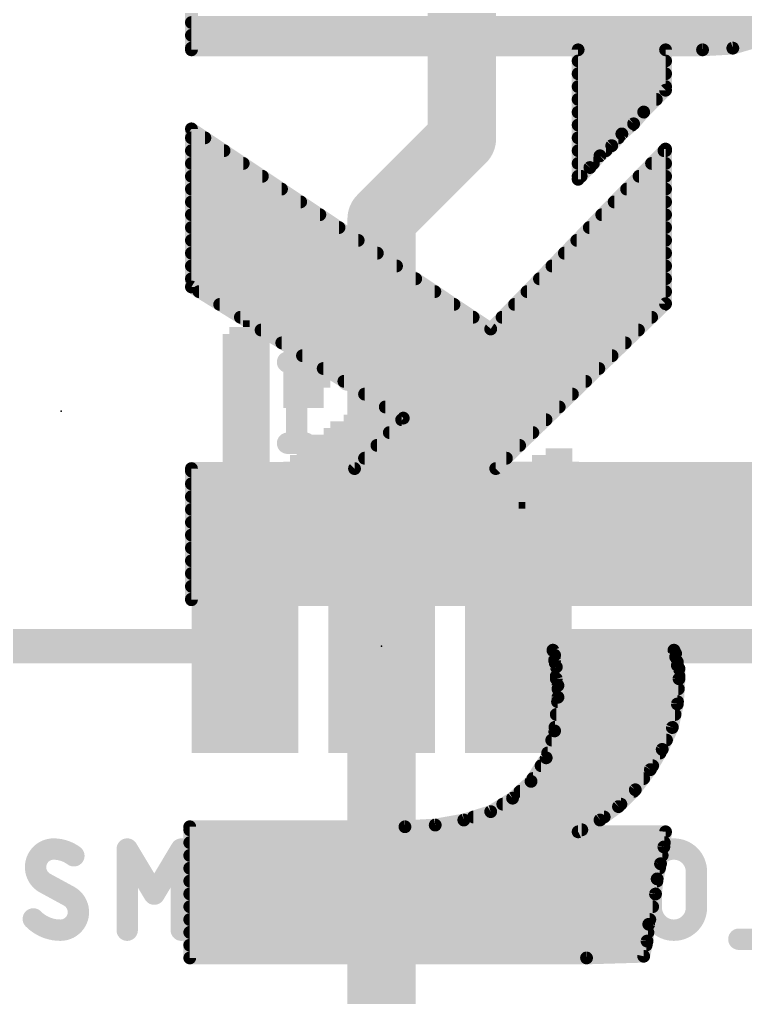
# Model space of a CAD drawing. Extents: x -33 to 53.6, y -13.2 to 65.9.
# Drawn here: x 9.28 to 13.59, y 23.31 to 29.13 of the extents above; entities that cross this region are included whole.
import ezdxf

# ---------------------------------------------------------------- set-up
doc = ezdxf.new("R2010")
doc.units = 0
for name, color, linetype in [('1', 12, 'CONTINUOUS'), ('21', 253, 'CONTINUOUS'), ('22', 253, 'CONTINUOUS'), ('23', 53, 'CONTINUOUS'), ('24', 53, 'CONTINUOUS'), ('25', 253, 'CONTINUOUS'), ('27', 253, 'CONTINUOUS')]:
    doc.layers.add(name, color=color, linetype=linetype)

# ---------------------------------------------------------------- blocks, each defined once
blk = doc.blocks.new('RECT')
blk.add_solid([(-0.5, -0.5), (0.5, -0.5), (-0.5, 0.5), (0.5, 0.5)])

msp = doc.modelspace()

# ---------------------------------------------------------------- linework, layer by layer
at = {"layer": '1'}
for points, const_width in [([(11.908, 35.56), (11.908, 28.418)], 0.4064), ([(11.908, 28.418), (11.43, 27.94)], 0.4064), ([(11.43, 27.94), (11.43, 25.4)], 0.4064), ([(11.43, 25.4), (11.43, 22.86)], 0.4064), ([(10.6172, 25.4), (8.47, 25.4)], 0.2032), ([(12.2428, 25.4), (14.39, 25.4)], 0.2032)]:
    msp.add_lwpolyline(points, dxfattribs=dict(at, const_width=const_width))
for points, const_width in [([(11.9798, 28.3462, 1), (11.8362, 28.4898)], 0.2032), ([(11.8064, 28.418, 1), (12.0096, 28.418)], 0.2032), ([(11.5316, 27.94, 1), (11.3284, 27.94)], 0.2032), ([(11.3582, 28.0118, 1), (11.5018, 27.8682)], 0.2032), ([(11.5316, 25.4, 1), (11.3284, 25.4)], 0.2032), ([(10.6172, 25.3492, 1), (10.6172, 25.4508)], 0.1016), ([(11.3284, 25.4, 1), (11.5316, 25.4)], 0.2032), ([(12.2428, 25.4508, 1), (12.2428, 25.3492)], 0.1016)]:
    msp.add_lwpolyline(points, format="xyb", dxfattribs=dict(at, const_width=const_width))
at = {"layer": '22', "const_width": 0.0762}
for points in [[(10.299, 29.726), (10.299, 28.946)], [(10.299, 29.1084), (13.8711, 29.1084)], [(10.299, 29.0322), (13.7414, 29.0322)], [(13.519, 28.956), (13.689, 29.006)], [(10.299, 28.956), (13.519, 28.956)], [(10.299, 28.946), (12.599, 28.946)], [(12.599, 28.946), (12.599, 28.176)], [(13.119, 28.706), (13.119, 28.946)], [(13.119, 28.946), (13.339, 28.946)], [(13.339, 28.946), (13.519, 28.956)], [(12.599, 28.8798), (13.119, 28.8798)], [(12.599, 28.8036), (13.119, 28.8036)], [(12.599, 28.7274), (13.119, 28.7274)], [(12.989, 28.576), (13.119, 28.706)], [(12.599, 28.6512), (13.0642, 28.6512)], [(12.599, 28.575), (12.9881, 28.575)], [(12.929, 28.506), (12.989, 28.576)], [(12.079, 27.286), (10.299, 28.476)], [(10.299, 28.476), (10.299, 27.536)], [(12.599, 28.4988), (12.9206, 28.4988)], [(12.859, 28.446), (12.929, 28.506)], [(10.299, 28.4226), (10.3789, 28.4226)], [(12.599, 28.4226), (12.8389, 28.4226)], [(12.799, 28.376), (12.859, 28.446)], [(10.299, 28.3464), (10.4929, 28.3464)], [(13.119, 28.356), (12.079, 27.286)], [(12.599, 28.3464), (12.7645, 28.3464)], [(12.729, 28.316), (12.799, 28.376)], [(13.1097, 28.3464), (13.119, 28.3464)], [(13.119, 27.436), (13.119, 28.356)], [(12.669, 28.246), (12.729, 28.316)], [(10.299, 28.2702), (10.6068, 28.2702)], [(12.599, 28.2702), (12.6897, 28.2702)], [(12.599, 28.176), (12.669, 28.246)], [(13.0356, 28.2702), (13.119, 28.2702)], [(10.299, 28.194), (10.7208, 28.194)], [(12.599, 28.194), (12.617, 28.194)], [(12.9615, 28.194), (13.119, 28.194)], [(10.299, 28.1178), (10.8348, 28.1178)], [(12.8875, 28.1178), (13.119, 28.1178)], [(10.299, 28.0416), (10.9488, 28.0416)], [(12.8134, 28.0416), (13.119, 28.0416)], [(10.299, 27.9654), (11.0628, 27.9654)], [(12.7394, 27.9654), (13.119, 27.9654)], [(10.299, 27.8892), (11.1767, 27.8892)], [(12.6653, 27.8892), (13.119, 27.8892)], [(10.299, 27.813), (11.2907, 27.813)], [(12.5912, 27.813), (13.119, 27.813)], [(10.299, 27.7368), (11.4047, 27.7368)], [(12.5172, 27.7368), (13.119, 27.7368)], [(10.299, 27.6606), (11.5187, 27.6606)], [(12.4431, 27.6606), (13.119, 27.6606)], [(10.299, 27.5844), (11.6327, 27.5844)], [(12.369, 27.5844), (13.119, 27.5844)], [(10.299, 27.536), (11.559, 26.756)], [(10.3439, 27.5082), (11.7466, 27.5082)], [(12.295, 27.5082), (13.119, 27.5082)], [(10.467, 27.432), (11.8606, 27.432)], [(12.109, 26.456), (13.119, 27.436)], [(12.2209, 27.432), (13.1149, 27.432)], [(10.5901, 27.3558), (11.9746, 27.3558)], [(12.1468, 27.3558), (13.0363, 27.3558)], [(10.7132, 27.2796), (12.9578, 27.2796)], [(10.8363, 27.2034), (12.8793, 27.2034)], [(10.9594, 27.1272), (12.8007, 27.1272)], [(11.0825, 27.051), (12.7222, 27.051)], [(11.2056, 26.9748), (12.6437, 26.9748)], [(11.3286, 26.8986), (12.5651, 26.8986)], [(11.4517, 26.8224), (12.4866, 26.8224)], [(11.559, 26.756), (11.269, 26.456)], [(11.5495, 26.7462), (12.4081, 26.7462)], [(11.4759, 26.67), (12.3296, 26.67)], [(11.4022, 26.5938), (12.251, 26.5938)], [(11.3285, 26.5176), (12.1725, 26.5176)], [(11.269, 26.456), (10.299, 26.456)], [(10.299, 26.456), (10.299, 25.676)], [(10.299, 26.4414), (14.191, 26.4414)], [(14.199, 26.456), (12.109, 26.456)], [(10.299, 26.3652), (14.1489, 26.3652)], [(10.299, 26.289), (14.1069, 26.289)], [(10.299, 26.2128), (14.0649, 26.2128)], [(10.299, 26.1366), (14.0229, 26.1366)], [(10.299, 26.0604), (13.9809, 26.0604)], [(10.299, 25.9842), (13.9389, 25.9842)], [(10.299, 25.908), (13.8969, 25.908)], [(10.299, 25.8318), (13.8549, 25.8318)], [(10.299, 25.7556), (13.8129, 25.7556)], [(10.299, 25.6794), (13.7709, 25.6794)], [(10.299, 25.676), (13.769, 25.676)], [(13.169, 25.376), (12.449, 25.376)], [(12.449, 25.376), (12.459, 25.346)], [(12.4495, 25.3746), (13.1697, 25.3746)], [(13.179, 25.356), (13.169, 25.376)], [(12.459, 25.346), (12.459, 25.316)], [(12.459, 25.316), (12.469, 25.276)], [(13.179, 25.336), (13.179, 25.356)], [(13.189, 25.306), (13.179, 25.336)], [(12.4634, 25.2984), (13.189, 25.2984)], [(12.469, 25.276), (12.469, 25.206)], [(13.189, 25.286), (13.189, 25.306)], [(13.199, 25.266), (13.189, 25.286)], [(13.199, 25.206), (13.199, 25.266)], [(12.469, 25.2222), (13.199, 25.2222)], [(12.469, 25.206), (12.479, 25.166)], [(13.189, 25.056), (13.199, 25.206)], [(12.479, 25.166), (12.479, 25.096)], [(12.479, 25.146), (13.195, 25.146)], [(12.479, 25.096), (12.459, 24.896)], [(12.4764, 25.0698), (13.1899, 25.0698)], [(13.159, 24.916), (13.189, 25.056)], [(12.4688, 24.9936), (13.1756, 24.9936)], [(12.4611, 24.9174), (13.1593, 24.9174)], [(13.099, 24.786), (13.159, 24.916)], [(12.459, 24.896), (12.409, 24.736)], [(12.4419, 24.8412), (13.1245, 24.8412)], [(12.409, 24.736), (12.319, 24.596)], [(12.4181, 24.765), (13.0868, 24.765)], [(13.029, 24.666), (13.099, 24.786)], [(12.3787, 24.6888), (13.0423, 24.6888)], [(12.939, 24.546), (13.029, 24.666)], [(12.319, 24.596), (12.209, 24.496)], [(12.3297, 24.6126), (12.989, 24.6126)], [(12.2534, 24.5364), (12.9294, 24.5364)], [(12.839, 24.446), (12.939, 24.546)], [(12.209, 24.496), (12.079, 24.416)], [(12.1508, 24.4602), (12.8532, 24.4602)], [(12.729, 24.366), (12.839, 24.446)], [(12.079, 24.416), (11.919, 24.366)], [(11.749, 24.336), (11.569, 24.326)], [(11.919, 24.366), (11.749, 24.336)], [(11.9766, 24.384), (12.7538, 24.384)], [(12.599, 24.296), (12.729, 24.366)], [(11.569, 24.326), (10.289, 24.326)], [(10.289, 24.326), (10.289, 23.546)], [(10.289, 24.3078), (12.6209, 24.3078)], [(13.119, 24.296), (12.599, 24.296)], [(13.109, 24.206), (13.119, 24.296)], [(10.289, 24.2316), (13.1118, 24.2316)], [(10.289, 24.1554), (13.0989, 24.1554)], [(13.089, 24.106), (13.109, 24.206)], [(13.069, 24.016), (13.089, 24.106)], [(10.289, 24.0792), (13.083, 24.0792)], [(10.289, 24.003), (13.0676, 24.003)], [(13.059, 23.926), (13.069, 24.016)], [(10.289, 23.9268), (13.0591, 23.9268)], [(13.019, 23.746), (13.059, 23.926)], [(10.289, 23.8506), (13.0422, 23.8506)], [(10.289, 23.7744), (13.0253, 23.7744)], [(13.009, 23.646), (13.019, 23.746)], [(10.289, 23.6982), (13.0142, 23.6982)], [(12.989, 23.556), (13.009, 23.646)], [(10.289, 23.622), (13.0037, 23.622)], [(10.289, 23.546), (12.649, 23.546)], [(12.649, 23.546), (12.989, 23.556)]]:
    msp.add_lwpolyline(points, dxfattribs=at)
at = {"layer": '22', "const_width": 0.0381}
for points in [[(10.299, 29.1275, 1), (10.299, 29.0894)], [(10.299, 29.0513, 1), (10.299, 29.0132)], [(10.299, 28.9751, 1), (10.299, 28.937)], [(10.299, 28.9651, 1), (10.299, 28.927)], [(10.28, 28.946, 1), (10.3181, 28.946)], [(12.6181, 28.946, 1), (12.58, 28.946)], [(12.599, 28.927, 1), (12.599, 28.9651)], [(13.138, 28.946, 1), (13.0999, 28.946)], [(13.119, 28.9651, 1), (13.119, 28.927)], [(13.3379, 28.965, 1), (13.3401, 28.927)], [(13.339, 28.927, 1), (13.339, 28.9651)], [(13.5136, 28.9743, 1), (13.5244, 28.9377)], [(13.5201, 28.937, 1), (13.5179, 28.975)], [(13.519, 28.937, 1), (13.519, 28.9751)], [(12.599, 28.8989, 1), (12.599, 28.8608)], [(13.119, 28.8608, 1), (13.119, 28.8989)], [(12.599, 28.8227, 1), (12.599, 28.7846)], [(13.119, 28.7846, 1), (13.119, 28.8227)], [(12.599, 28.7465, 1), (12.599, 28.7084)], [(13.1325, 28.6925, 1), (13.1055, 28.7195)], [(13.119, 28.7084, 1), (13.119, 28.7465)], [(12.599, 28.6703, 1), (12.599, 28.6322)], [(13.0642, 28.6322, 1), (13.0642, 28.6703)], [(13.0999, 28.706, 1), (13.138, 28.706)], [(12.599, 28.5941, 1), (12.599, 28.556)], [(13.0035, 28.5636, 1), (12.9745, 28.5884)], [(12.9881, 28.556, 1), (12.9881, 28.5941)], [(12.9755, 28.5895, 1), (13.0025, 28.5625)], [(10.3096, 28.4918, 1), (10.2884, 28.4602)], [(10.3181, 28.476, 1), (10.28, 28.476)], [(12.599, 28.5179, 1), (12.599, 28.4798)], [(12.9145, 28.5184, 1), (12.9435, 28.4936)], [(12.9414, 28.4915, 1), (12.9166, 28.5205)], [(12.9206, 28.4798, 1), (12.9206, 28.5179)], [(10.299, 28.4417, 1), (10.299, 28.4036)], [(10.3789, 28.4036, 1), (10.3789, 28.4417)], [(12.599, 28.4417, 1), (12.599, 28.4036)], [(12.8389, 28.4036, 1), (12.8389, 28.4417)], [(12.8466, 28.4605, 1), (12.8714, 28.4315)], [(12.8735, 28.4336, 1), (12.8445, 28.4584)], [(10.299, 28.3655, 1), (10.299, 28.3274)], [(10.4929, 28.3274, 1), (10.4929, 28.3655)], [(12.599, 28.3655, 1), (12.599, 28.3274)], [(12.7645, 28.3274, 1), (12.7645, 28.3655)], [(12.7845, 28.3884, 1), (12.8135, 28.3636)], [(12.8114, 28.3615, 1), (12.7866, 28.3905)], [(13.1097, 28.3655, 1), (13.1097, 28.3274)], [(13.138, 28.356, 1), (13.0999, 28.356)], [(13.1327, 28.3427, 1), (13.1053, 28.3693)], [(13.119, 28.3274, 1), (13.119, 28.3655)], [(12.7166, 28.3305, 1), (12.7414, 28.3015)], [(12.7435, 28.3036, 1), (12.7145, 28.3284)], [(10.299, 28.2893, 1), (10.299, 28.2512)], [(10.6068, 28.2512, 1), (10.6068, 28.2893)], [(12.599, 28.2893, 1), (12.599, 28.2512)], [(12.6545, 28.2584, 1), (12.6835, 28.2336)], [(12.6825, 28.2325, 1), (12.6555, 28.2595)], [(12.6897, 28.2512, 1), (12.6897, 28.2893)], [(13.0356, 28.2893, 1), (13.0356, 28.2512)], [(13.119, 28.2512, 1), (13.119, 28.2893)], [(10.299, 28.2131, 1), (10.299, 28.175)], [(10.7208, 28.175, 1), (10.7208, 28.2131)], [(12.599, 28.2131, 1), (12.599, 28.175)], [(12.5855, 28.1895, 1), (12.6125, 28.1625)], [(12.617, 28.175, 1), (12.617, 28.2131)], [(12.9615, 28.2131, 1), (12.9615, 28.175)], [(13.119, 28.175, 1), (13.119, 28.2131)], [(10.299, 28.1369, 1), (10.299, 28.0988)], [(10.8348, 28.0988, 1), (10.8348, 28.1369)], [(12.58, 28.176, 1), (12.6181, 28.176)], [(12.8875, 28.1369, 1), (12.8875, 28.0988)], [(13.119, 28.0988, 1), (13.119, 28.1369)], [(10.299, 28.0607, 1), (10.299, 28.0226)], [(10.9488, 28.0226, 1), (10.9488, 28.0607)], [(12.8134, 28.0607, 1), (12.8134, 28.0226)], [(13.119, 28.0226, 1), (13.119, 28.0607)], [(10.299, 27.9845, 1), (10.299, 27.9464)], [(11.0628, 27.9464, 1), (11.0628, 27.9845)], [(12.7394, 27.9845, 1), (12.7394, 27.9464)], [(13.119, 27.9464, 1), (13.119, 27.9845)], [(10.299, 27.9083, 1), (10.299, 27.8702)], [(11.1767, 27.8702, 1), (11.1767, 27.9083)], [(12.6653, 27.9083, 1), (12.6653, 27.8702)], [(13.119, 27.8702, 1), (13.119, 27.9083)], [(10.299, 27.8321, 1), (10.299, 27.794)], [(11.2907, 27.794, 1), (11.2907, 27.8321)], [(12.5912, 27.8321, 1), (12.5912, 27.794)], [(13.119, 27.794, 1), (13.119, 27.8321)], [(10.299, 27.7559, 1), (10.299, 27.7178)], [(11.4047, 27.7178, 1), (11.4047, 27.7559)], [(12.5172, 27.7559, 1), (12.5172, 27.7178)], [(13.119, 27.7178, 1), (13.119, 27.7559)], [(10.299, 27.6797, 1), (10.299, 27.6416)], [(11.5187, 27.6416, 1), (11.5187, 27.6797)], [(12.4431, 27.6797, 1), (12.4431, 27.6416)], [(13.119, 27.6416, 1), (13.119, 27.6797)], [(10.299, 27.6035, 1), (10.299, 27.5654)], [(11.6327, 27.5654, 1), (11.6327, 27.6035)], [(12.369, 27.6035, 1), (12.369, 27.5654)], [(13.119, 27.5654, 1), (13.119, 27.6035)], [(10.309, 27.5522, 1), (10.289, 27.5198)], [(10.28, 27.536, 1), (10.3181, 27.536)], [(10.3439, 27.5273, 1), (10.3439, 27.4892)], [(11.7466, 27.4892, 1), (11.7466, 27.5273)], [(12.295, 27.5273, 1), (12.295, 27.4892)], [(13.119, 27.4892, 1), (13.119, 27.5273)], [(10.467, 27.4511, 1), (10.467, 27.413)], [(11.8606, 27.413, 1), (11.8606, 27.4511)], [(12.2209, 27.4511, 1), (12.2209, 27.413)], [(13.0999, 27.436, 1), (13.138, 27.436)], [(13.1323, 27.4223, 1), (13.1057, 27.4497)], [(13.1149, 27.413, 1), (13.1149, 27.4511)], [(10.5901, 27.3749, 1), (10.5901, 27.3368)], [(11.9746, 27.3368, 1), (11.9746, 27.3749)], [(12.1468, 27.3749, 1), (12.1468, 27.3368)], [(13.0363, 27.3368, 1), (13.0363, 27.3749)], [(10.7132, 27.2987, 1), (10.7132, 27.2606)], [(12.0653, 27.2993, 1), (12.0927, 27.2727)], [(12.0684, 27.2702, 1), (12.0896, 27.3018)], [(12.9578, 27.2606, 1), (12.9578, 27.2987)], [(10.8363, 27.2225, 1), (10.8363, 27.1844)], [(12.8793, 27.1844, 1), (12.8793, 27.2225)], [(10.9594, 27.1463, 1), (10.9594, 27.1082)], [(12.8007, 27.1082, 1), (12.8007, 27.1463)], [(11.0825, 27.0701, 1), (11.0825, 27.032)], [(12.7222, 27.032, 1), (12.7222, 27.0701)], [(11.2056, 26.9939, 1), (11.2056, 26.9558)], [(12.6437, 26.9558, 1), (12.6437, 26.9939)], [(11.3286, 26.9177, 1), (11.3286, 26.8796)], [(12.5651, 26.8796, 1), (12.5651, 26.9177)], [(11.4517, 26.8415, 1), (11.4517, 26.8034)], [(12.4866, 26.8034, 1), (12.4866, 26.8415)], [(11.5495, 26.7653, 1), (11.5495, 26.7272)], [(11.5727, 26.7428, 1), (11.5453, 26.7692)], [(11.549, 26.7398, 1), (11.569, 26.7722)], [(12.4081, 26.7272, 1), (12.4081, 26.7653)], [(11.4759, 26.6891, 1), (11.4759, 26.651)], [(12.3296, 26.651, 1), (12.3296, 26.6891)], [(11.4022, 26.6129, 1), (11.4022, 26.5748)], [(12.251, 26.5748, 1), (12.251, 26.6129)], [(11.3285, 26.5367, 1), (11.3285, 26.4986)], [(12.1725, 26.4986, 1), (12.1725, 26.5367)], [(10.299, 26.475, 1), (10.299, 26.4369)], [(10.3181, 26.456, 1), (10.28, 26.456)], [(10.299, 26.4605, 1), (10.299, 26.4224)], [(11.2553, 26.4692, 1), (11.2827, 26.4428)], [(11.269, 26.4369, 1), (11.269, 26.475)], [(12.109, 26.475, 1), (12.109, 26.4369)], [(12.0957, 26.4697, 1), (12.1223, 26.4423)], [(10.299, 26.3843, 1), (10.299, 26.3462)], [(10.299, 26.3081, 1), (10.299, 26.27)], [(10.299, 26.2319, 1), (10.299, 26.1938)], [(10.299, 26.1557, 1), (10.299, 26.1176)], [(10.299, 26.0795, 1), (10.299, 26.0414)], [(10.299, 26.0033, 1), (10.299, 25.9652)], [(10.299, 25.9271, 1), (10.299, 25.889)], [(10.299, 25.8509, 1), (10.299, 25.8128)], [(10.299, 25.7747, 1), (10.299, 25.7366)], [(10.299, 25.6985, 1), (10.299, 25.6604)], [(10.299, 25.6951, 1), (10.299, 25.657)], [(10.28, 25.676, 1), (10.3181, 25.676)], [(12.449, 25.3951, 1), (12.449, 25.357)], [(12.4671, 25.382, 1), (12.4309, 25.37)], [(12.4495, 25.3937, 1), (12.4495, 25.3556)], [(13.186, 25.3845, 1), (13.152, 25.3675)], [(13.169, 25.357, 1), (13.169, 25.3951)], [(13.1697, 25.3556, 1), (13.1697, 25.3937)], [(12.4781, 25.346, 1), (12.44, 25.346)], [(12.4775, 25.3206, 1), (12.4405, 25.3114)], [(12.4409, 25.34, 1), (12.4771, 25.352)], [(13.1971, 25.342, 1), (13.1609, 25.33)], [(13.1981, 25.356, 1), (13.16, 25.356)], [(13.16, 25.336, 1), (13.1981, 25.336)], [(13.162, 25.3475, 1), (13.196, 25.3645)], [(12.44, 25.316, 1), (12.4781, 25.316)], [(12.4634, 25.3175, 1), (12.4634, 25.2794)], [(12.4881, 25.276, 1), (12.45, 25.276)], [(12.4505, 25.2714, 1), (12.4875, 25.2806)], [(13.2081, 25.306, 1), (13.17, 25.306)], [(13.206, 25.2945, 1), (13.172, 25.2775)], [(13.17, 25.286, 1), (13.2081, 25.286)], [(13.1709, 25.3, 1), (13.2071, 25.312)], [(13.218, 25.266, 1), (13.1799, 25.266)], [(13.189, 25.2794, 1), (13.189, 25.3175)], [(12.469, 25.2413, 1), (12.469, 25.2032)], [(12.4875, 25.2106, 1), (12.4505, 25.2014)], [(13.218, 25.2047, 1), (13.18, 25.2073)], [(13.182, 25.2575, 1), (13.216, 25.2745)], [(13.199, 25.2032, 1), (13.199, 25.2413)], [(12.45, 25.206, 1), (12.4881, 25.206)], [(12.479, 25.1651, 1), (12.479, 25.127)], [(12.4981, 25.166, 1), (12.46, 25.166)], [(12.4605, 25.1614, 1), (12.4975, 25.1706)], [(13.1799, 25.206, 1), (13.218, 25.206)], [(13.195, 25.127, 1), (13.195, 25.1651)], [(12.498, 25.0941, 1), (12.46, 25.0979)], [(12.4764, 25.0889, 1), (12.4764, 25.0508)], [(12.46, 25.096, 1), (12.4981, 25.096)], [(13.17, 25.0573, 1), (13.208, 25.0547)], [(13.2076, 25.052, 1), (13.1704, 25.06)], [(13.1899, 25.0508, 1), (13.1899, 25.0889)], [(12.4688, 25.0127, 1), (12.4688, 24.9746)], [(13.1756, 24.9746, 1), (13.1756, 25.0127)], [(12.4611, 24.9365, 1), (12.4611, 24.8984)], [(13.1763, 24.908, 1), (13.1417, 24.924)], [(13.1593, 24.8984, 1), (13.1593, 24.9365)], [(12.44, 24.8979, 1), (12.478, 24.8941)], [(12.4772, 24.8903, 1), (12.4408, 24.9017)], [(13.1404, 24.92, 1), (13.1776, 24.912)], [(12.4419, 24.8603, 1), (12.4419, 24.8222)], [(13.1245, 24.8222, 1), (13.1245, 24.8603)], [(12.425, 24.7257, 1), (12.393, 24.7463)], [(12.4181, 24.7841, 1), (12.4181, 24.746)], [(13.0817, 24.794, 1), (13.1163, 24.778)], [(13.1155, 24.7764, 1), (13.0825, 24.7956)], [(13.0868, 24.746, 1), (13.0868, 24.7841)], [(12.3787, 24.7079, 1), (12.3787, 24.6698)], [(12.3908, 24.7417, 1), (12.4272, 24.7303)], [(13.0423, 24.6698, 1), (13.0423, 24.7079)], [(13.0125, 24.6756, 1), (13.0455, 24.6564)], [(13.0442, 24.6546, 1), (13.0138, 24.6774)], [(12.303, 24.6063, 1), (12.335, 24.5857)], [(12.3318, 24.5819, 1), (12.3062, 24.6101)], [(12.3297, 24.6317, 1), (12.3297, 24.5936)], [(12.989, 24.5936, 1), (12.989, 24.6317)], [(12.2534, 24.5555, 1), (12.2534, 24.5174)], [(12.9238, 24.5574, 1), (12.9542, 24.5346)], [(12.9525, 24.5325, 1), (12.9255, 24.5595)], [(12.9294, 24.5174, 1), (12.9294, 24.5555)], [(12.1508, 24.4793, 1), (12.1508, 24.4412)], [(12.1962, 24.5101, 1), (12.2218, 24.4819)], [(12.219, 24.4798, 1), (12.199, 24.5122)], [(12.8502, 24.4306, 1), (12.8278, 24.4614)], [(12.8532, 24.4412, 1), (12.8532, 24.4793)], [(12.069, 24.4322, 1), (12.089, 24.3998)], [(12.0847, 24.3978, 1), (12.0733, 24.4342)], [(12.8255, 24.4595, 1), (12.8525, 24.4325)], [(11.7457, 24.3548, 1), (11.7523, 24.3172)], [(11.7501, 24.317, 1), (11.7479, 24.355)], [(11.9133, 24.3842, 1), (11.9247, 24.3478)], [(11.9223, 24.3472, 1), (11.9157, 24.3848)], [(11.9766, 24.4031, 1), (11.9766, 24.365)], [(12.7178, 24.3814, 1), (12.7402, 24.3506)], [(12.738, 24.3492, 1), (12.72, 24.3828)], [(12.7538, 24.365, 1), (12.7538, 24.4031)], [(10.308, 24.326, 1), (10.2699, 24.326)], [(10.289, 24.3451, 1), (10.289, 24.307)], [(10.289, 24.3269, 1), (10.289, 24.2888)], [(11.5679, 24.345, 1), (11.5701, 24.307)], [(11.569, 24.307, 1), (11.569, 24.3451)], [(12.599, 24.3151, 1), (12.599, 24.277)], [(12.59, 24.3128, 1), (12.608, 24.2792)], [(12.6209, 24.2888, 1), (12.6209, 24.3269)], [(13.1379, 24.2939, 1), (13.1001, 24.2981)], [(13.119, 24.277, 1), (13.119, 24.3151)], [(10.289, 24.2507, 1), (10.289, 24.2126)], [(13.1118, 24.2126, 1), (13.1118, 24.2507)], [(10.289, 24.1745, 1), (10.289, 24.1364)], [(13.0901, 24.2081, 1), (13.1279, 24.2039)], [(13.1277, 24.2023, 1), (13.0903, 24.2097)], [(13.0989, 24.1364, 1), (13.0989, 24.1745)], [(13.1076, 24.1019, 1), (13.0704, 24.1101)], [(10.289, 24.0983, 1), (10.289, 24.0602)], [(13.0703, 24.1097, 1), (13.1077, 24.1023)], [(13.083, 24.0602, 1), (13.083, 24.0983)], [(10.289, 24.0221, 1), (10.289, 23.984)], [(13.0504, 24.0201, 1), (13.0876, 24.0119)], [(13.0879, 24.0139, 1), (13.0501, 24.0181)], [(13.0676, 23.984, 1), (13.0676, 24.0221)], [(10.289, 23.9459, 1), (10.289, 23.9078)], [(13.0776, 23.9219, 1), (13.0404, 23.9301)], [(13.0591, 23.9078, 1), (13.0591, 23.9459)], [(13.0401, 23.9281, 1), (13.0779, 23.9239)], [(10.289, 23.8697, 1), (10.289, 23.8316)], [(13.0422, 23.8316, 1), (13.0422, 23.8697)], [(10.289, 23.7934, 1), (10.289, 23.7553)], [(13.038, 23.7441, 1), (13, 23.7479)], [(13.0253, 23.7553, 1), (13.0253, 23.7934)], [(10.289, 23.7172, 1), (10.289, 23.6791)], [(13.0004, 23.7501, 1), (13.0376, 23.7419)], [(13.0142, 23.6791, 1), (13.0142, 23.7172)], [(12.99, 23.6479, 1), (13.028, 23.6441)], [(13.0276, 23.6419, 1), (12.9904, 23.6501)], [(10.289, 23.641, 1), (10.289, 23.6029)], [(13.0037, 23.6029, 1), (13.0037, 23.641)], [(10.2699, 23.546, 1), (10.308, 23.546)], [(10.289, 23.565, 1), (10.289, 23.5269)], [(12.6484, 23.565, 1), (12.6496, 23.527)], [(12.649, 23.5269, 1), (12.649, 23.565)], [(12.9704, 23.5601, 1), (13.0076, 23.5519)], [(12.9896, 23.537, 1), (12.9884, 23.575)]]:
    msp.add_lwpolyline(points, format="xyb", dxfattribs=at)
at = {"layer": '23'}
for p in [(9.525, 26.797), (11.43, 25.4), (11.43, 25.4)]:
    msp.add_point(p, dxfattribs=at)
at = {"layer": '24'}
msp.add_point((11.43, 25.4), dxfattribs=at)
at = {"layer": '25', "const_width": 0.127}
for points in [[(10.8706, 27.0891), (10.9779, 27.0891)], [(10.9243, 27.0891), (10.9243, 26.6065)], [(11.8821, 27.0891), (11.9894, 27.0891)], [(11.7749, 26.7137), (11.7749, 26.9819)], [(11.457, 26.8746), (11.2291, 26.6065)], [(10.8706, 26.6065), (10.9779, 26.6065)], [(11.2291, 26.6065), (11.4972, 26.6065)], [(11.9894, 26.6065), (11.8821, 26.6065)]]:
    msp.add_lwpolyline(points, dxfattribs=at)
at = {"layer": '25'}
for points, const_width in [([(10.8706, 27.1209, 1), (10.8706, 27.0574)], 0.0635), ([(10.956, 27.0891, 1), (10.8925, 27.0891)], 0.0635), ([(10.9779, 27.0574, 1), (10.9779, 27.1209)], 0.0635), ([(11.3766, 27.0891, 0.3252), (11.2291, 26.9819)], 0.127), ([(11.4972, 26.9684, 0.4142), (11.3766, 27.0891)], 0.127), ([(11.3766, 27.1208, 1), (11.3766, 27.0573)], 0.0635), ([(11.3766, 27.0574, 1), (11.3766, 27.1208)], 0.0635), ([(11.8821, 27.0891, 0.4142), (11.7749, 26.9819)], 0.127), ([(11.8821, 27.1209, 1), (11.8821, 27.0574)], 0.0635), ([(11.8821, 27.0574, 1), (11.8821, 27.1208)], 0.0635), ([(11.9894, 27.0574, 1), (11.9894, 27.1209)], 0.0635), ([(11.8066, 26.9819, 1), (11.7431, 26.9819)], 0.0635), ([(11.1989, 26.9916, 1), (11.2593, 26.9721)], 0.0635), ([(11.457, 26.8746, 0.2053), (11.4972, 26.9684)], 0.127), ([(11.529, 26.9684, 1), (11.4655, 26.9684)], 0.0635), ([(11.4655, 26.9684, 1), (11.529, 26.9684)], 0.0635), ([(11.7431, 26.9819, 1), (11.8066, 26.9819)], 0.0635), ([(11.4351, 26.8976, 1), (11.4789, 26.8516)], 0.0635), ([(11.4812, 26.854, 1), (11.4328, 26.8952)], 0.0635), ([(11.7749, 26.7137, 0.4142), (11.8821, 26.6065)], 0.127), ([(11.8066, 26.7137, 1), (11.7431, 26.7137)], 0.0635), ([(11.7431, 26.7137, 1), (11.8066, 26.7137)], 0.0635), ([(10.8706, 26.6382, 1), (10.8706, 26.5748)], 0.0635), ([(10.8925, 26.6065, 1), (10.956, 26.6065)], 0.0635), ([(10.9779, 26.5748, 1), (10.9779, 26.6382)], 0.0635), ([(11.2291, 26.6382, 1), (11.2291, 26.5748)], 0.0635), ([(11.2049, 26.6271, 1), (11.2533, 26.5859)], 0.0635), ([(11.4972, 26.5748, 1), (11.4972, 26.6382)], 0.0635), ([(11.8821, 26.6382, 1), (11.8821, 26.5748)], 0.0635), ([(11.8821, 26.5748, 1), (11.8821, 26.6382)], 0.0635), ([(11.9894, 26.5748, 1), (11.9894, 26.6382)], 0.0635)]:
    msp.add_lwpolyline(points, format="xyb", dxfattribs=dict(at, const_width=const_width))
at = {"layer": '27'}
for points, const_width in [([(9.4791, 24.1935, 0.4142), (9.3719, 24.0863)], 0.127), ([(9.5998, 24.1533, 0.1623), (9.4791, 24.1935)], 0.127), ([(9.4791, 24.2252, 1), (9.4791, 24.1618)], 0.0635), ([(9.4791, 24.1617, 1), (9.4791, 24.2252)], 0.0635), ([(9.9486, 24.1935, 1), (9.8851, 24.1935)], 0.0635), ([(9.9441, 24.2098, 1), (9.8897, 24.1772)], 0.0635), ([(10.2704, 24.1935, 1), (10.2069, 24.1935)], 0.0635), ([(10.2659, 24.1772, 1), (10.2114, 24.2098)], 0.0635), ([(10.5106, 24.2252, 1), (10.5106, 24.1618)], 0.0635), ([(10.6764, 24.1935, 1), (10.6129, 24.1935)], 0.0635), ([(10.7787, 24.1618, 1), (10.7787, 24.2252)], 0.0635), ([(11.4616, 24.2252, 1), (11.4616, 24.1618)], 0.0635), ([(11.6225, 23.979, 1), (11.6225, 24.1935)], 0.127), ([(11.6225, 24.2252, 1), (11.6225, 24.1618)], 0.0635), ([(11.6225, 24.1618, 1), (11.6225, 24.2252)], 0.0635), ([(12.4992, 24.1935, 1), (12.4357, 24.1935)], 0.0635), ([(12.4952, 24.2089, 1), (12.4397, 24.1781)], 0.0635), ([(12.7673, 24.1935, 1), (12.7038, 24.1935)], 0.0635), ([(13.3025, 24.0594, 1), (13.0344, 24.0594)], 0.127), ([(9.5807, 24.1279, 1), (9.6188, 24.1787)], 0.0635), ([(9.4036, 24.0863, 1), (9.3401, 24.0863)], 0.0635), ([(9.3719, 24.0863, 0.2656), (9.4255, 23.9924)], 0.127), ([(9.3401, 24.0863, 1), (9.4036, 24.0863)], 0.0635), ([(13.0661, 24.0594, 1), (13.0026, 24.0594)], 0.0635), ([(13.0026, 24.0594, 1), (13.0661, 24.0594)], 0.0635), ([(13.3342, 24.0594, 1), (13.2707, 24.0594)], 0.0635), ([(13.2707, 24.0594, 1), (13.3342, 24.0594)], 0.0635), ([(9.4407, 24.0203, 1), (9.4103, 23.9645)], 0.0635), ([(9.4094, 23.9651, 1), (9.4416, 24.0198)], 0.0635), ([(11.5152, 24.0108, 1), (11.5152, 23.9473)], 0.0635), ([(11.5957, 24.0108, 1), (11.5957, 23.9473)], 0.0635), ([(11.5957, 23.7109, 1), (11.5957, 23.979)], 0.127), ([(11.6225, 24.0108, 1), (11.6225, 23.9473)], 0.0635), ([(11.6225, 23.9473, 1), (11.6225, 24.0108)], 0.0635), ([(9.6266, 23.8181, 0.2656), (9.573, 23.912)], 0.127), ([(9.5891, 23.9393, 1), (9.5569, 23.8846)], 0.0635), ([(9.5578, 23.8841, 1), (9.5882, 23.9399)], 0.0635), ([(10.0505, 23.9417, 1), (10.105, 23.9091)], 0.0635), ([(10.0505, 23.9091, 1), (10.105, 23.9417)], 0.0635), ([(13.0343, 23.845, 1), (13.3025, 23.845)], 0.127), ([(13.0661, 23.845, 1), (13.0026, 23.845)], 0.0635), ([(13.3342, 23.845, 1), (13.2707, 23.845)], 0.0635), ([(9.3585, 23.7779, 0.2), (9.5194, 23.7109)], 0.127), ([(9.381, 23.8003, 1), (9.3359, 23.7556)], 0.0635), ([(9.5194, 23.7109, 0.4142), (9.6266, 23.8181)], 0.127), ([(9.6584, 23.8181, 1), (9.5948, 23.8181)], 0.0635), ([(9.5949, 23.8181, 1), (9.6583, 23.8181)], 0.0635), ([(13.0026, 23.845, 1), (13.0661, 23.845)], 0.0635), ([(13.2707, 23.845, 1), (13.3342, 23.845)], 0.0635), ([(9.5194, 23.7427, 1), (9.5194, 23.6792)], 0.0635), ([(9.5194, 23.6792, 1), (9.5194, 23.7426)], 0.0635), ([(9.8851, 23.7109, 1), (9.9486, 23.7109)], 0.0635), ([(10.2069, 23.7109, 1), (10.2704, 23.7109)], 0.0635), ([(10.6129, 23.7109, 1), (10.6764, 23.7109)], 0.0635), ([(11.4616, 23.7427, 1), (11.4616, 23.6792)], 0.0635), ([(11.5957, 23.7427, 1), (11.5957, 23.6792)], 0.0635), ([(11.5957, 23.6792, 1), (11.5957, 23.7427)], 0.0635), ([(12.4357, 23.7109, 1), (12.4992, 23.7109)], 0.0635), ([(12.7038, 23.7109, 1), (12.7673, 23.7109)], 0.0635), ([(12.7078, 23.6955, 1), (12.7633, 23.7263)], 0.0635), ([(10.9946, 23.689, 1), (10.9946, 23.6255)], 0.0635), ([(11.2091, 23.6255, 1), (11.2091, 23.689)], 0.0635), ([(11.9822, 23.689, 1), (11.9822, 23.6255)], 0.0635), ([(12.1967, 23.6255, 1), (12.1967, 23.689)], 0.0635), ([(13.5549, 23.689, 1), (13.5549, 23.6255)], 0.0635)]:
    msp.add_lwpolyline(points, format="xyb", dxfattribs=dict(at, const_width=const_width))
at = {"layer": '27', "const_width": 0.127}
for points in [[(9.9169, 23.7109), (9.9169, 24.1935)], [(9.9169, 24.1935), (10.0778, 23.9254)], [(10.0778, 23.9254), (10.2386, 24.1935)], [(10.2386, 24.1935), (10.2386, 23.7109)], [(10.5106, 24.1935), (10.7787, 24.1935)], [(10.6447, 23.7109), (10.6447, 24.1935)], [(11.4616, 24.1935), (11.6225, 24.1935)], [(12.4674, 23.7109), (12.4674, 24.1935)], [(12.4674, 24.1935), (12.7355, 23.7109)], [(12.7355, 23.7109), (12.7355, 24.1935)], [(13.0344, 23.845), (13.0344, 24.0594)], [(13.3025, 24.0594), (13.3025, 23.845)], [(9.573, 23.912), (9.4255, 23.9924)], [(11.6225, 23.979), (11.5152, 23.979)], [(11.4616, 23.7109), (11.5957, 23.7109)], [(10.9946, 23.6573), (11.2091, 23.6573)], [(11.9822, 23.6573), (12.1967, 23.6573)], [(13.5549, 23.6573), (13.7694, 23.6573)]]:
    msp.add_lwpolyline(points, dxfattribs=at)

# ---------------------------------------------------------------- block references
at = {"layer": '1', "xscale": 0.635, "yscale": 1.27}
for p in [(10.6172, 25.4), (11.43, 25.4), (12.2428, 25.4)]:
    msp.add_blockref('RECT', p, dxfattribs=at)
at = {"layer": '21', "yscale": 0.04}
for p, xscale in [((10.625, 27.317), 0.04), ((11.245, 27.317), 0.24), ((12.265, 27.317), 0.2), ((10.625, 27.277), 0.2), ((11.225, 27.277), 0.44), ((12.265, 27.277), 0.44), ((10.625, 27.237), 0.28), ((10.625, 27.197), 0.28), ((11.225, 27.197), 0.6), ((11.225, 27.237), 0.52), ((12.245, 27.197), 0.72), ((12.265, 27.237), 0.6), ((10.625, 27.157), 0.28), ((11.225, 27.157), 0.68), ((12.225, 27.157), 0.76), ((10.625, 27.117), 0.28), ((11.225, 27.117), 0.68), ((12.205, 27.117), 0.8), ((10.625, 27.077), 0.28), ((10.625, 27.037), 0.28), ((11.225, 27.077), 0.76), ((11.005, 27.037), 0.32), ((11.465, 27.037), 0.28), ((11.945, 27.037), 0.36), ((12.205, 27.077), 0.8), ((12.465, 27.037), 0.2), ((10.625, 26.997), 0.28), ((10.985, 26.997), 0.28), ((11.465, 26.997), 0.28), ((11.925, 26.997), 0.32), ((12.485, 26.997), 0.08), ((10.625, 26.957), 0.28), ((10.625, 26.917), 0.28), ((10.985, 26.957), 0.28), ((10.965, 26.917), 0.24), ((11.505, 26.957), 0.28), ((11.505, 26.917), 0.28), ((11.885, 26.957), 0.32), ((11.865, 26.917), 0.28), ((10.625, 26.877), 0.28), ((10.965, 26.877), 0.24), ((11.465, 26.877), 0.28), ((11.865, 26.877), 0.28), ((10.625, 26.837), 0.28), ((10.625, 26.797), 0.28), ((10.965, 26.837), 0.24), ((11.425, 26.797), 0.36), ((11.445, 26.837), 0.32), ((11.825, 26.797), 0.28), ((11.845, 26.837), 0.24), ((10.625, 26.757), 0.28), ((11.385, 26.757), 0.36), ((11.845, 26.757), 0.24), ((10.625, 26.717), 0.28), ((10.625, 26.677), 0.28), ((11.305, 26.677), 0.44), ((11.345, 26.717), 0.44), ((11.845, 26.717), 0.24), ((11.865, 26.677), 0.28), ((10.625, 26.637), 0.28), ((11.245, 26.637), 0.48), ((11.865, 26.637), 0.28), ((10.625, 26.597), 0.28), ((10.625, 26.557), 0.28), ((11.145, 26.557), 0.44), ((11.205, 26.597), 0.48), ((11.885, 26.597), 0.32), ((11.925, 26.557), 0.32), ((12.485, 26.557), 0.16), ((10.625, 26.517), 0.28), ((11.225, 26.517), 0.68), ((11.965, 26.517), 0.4), ((12.445, 26.517), 0.24), ((10.625, 26.477), 0.28), ((11.245, 26.477), 0.8), ((12.205, 26.477), 0.8), ((10.625, 26.437), 0.28), ((10.625, 26.397), 0.28), ((11.245, 26.437), 0.8), ((11.265, 26.397), 0.84), ((12.225, 26.437), 0.76), ((12.245, 26.397), 0.72), ((10.625, 26.357), 0.28), ((11.265, 26.357), 0.84), ((12.265, 26.357), 0.68), ((10.625, 26.317), 0.28), ((10.625, 26.277), 0.2), ((11.245, 26.317), 0.8), ((11.265, 26.277), 0.76), ((12.245, 26.317), 0.56), ((12.245, 26.277), 0.4), ((12.265, 26.237), 0.04)]:
    msp.add_blockref('RECT', p, dxfattribs=dict(at, xscale=xscale))

doc.saveas('drawing.dxf')
